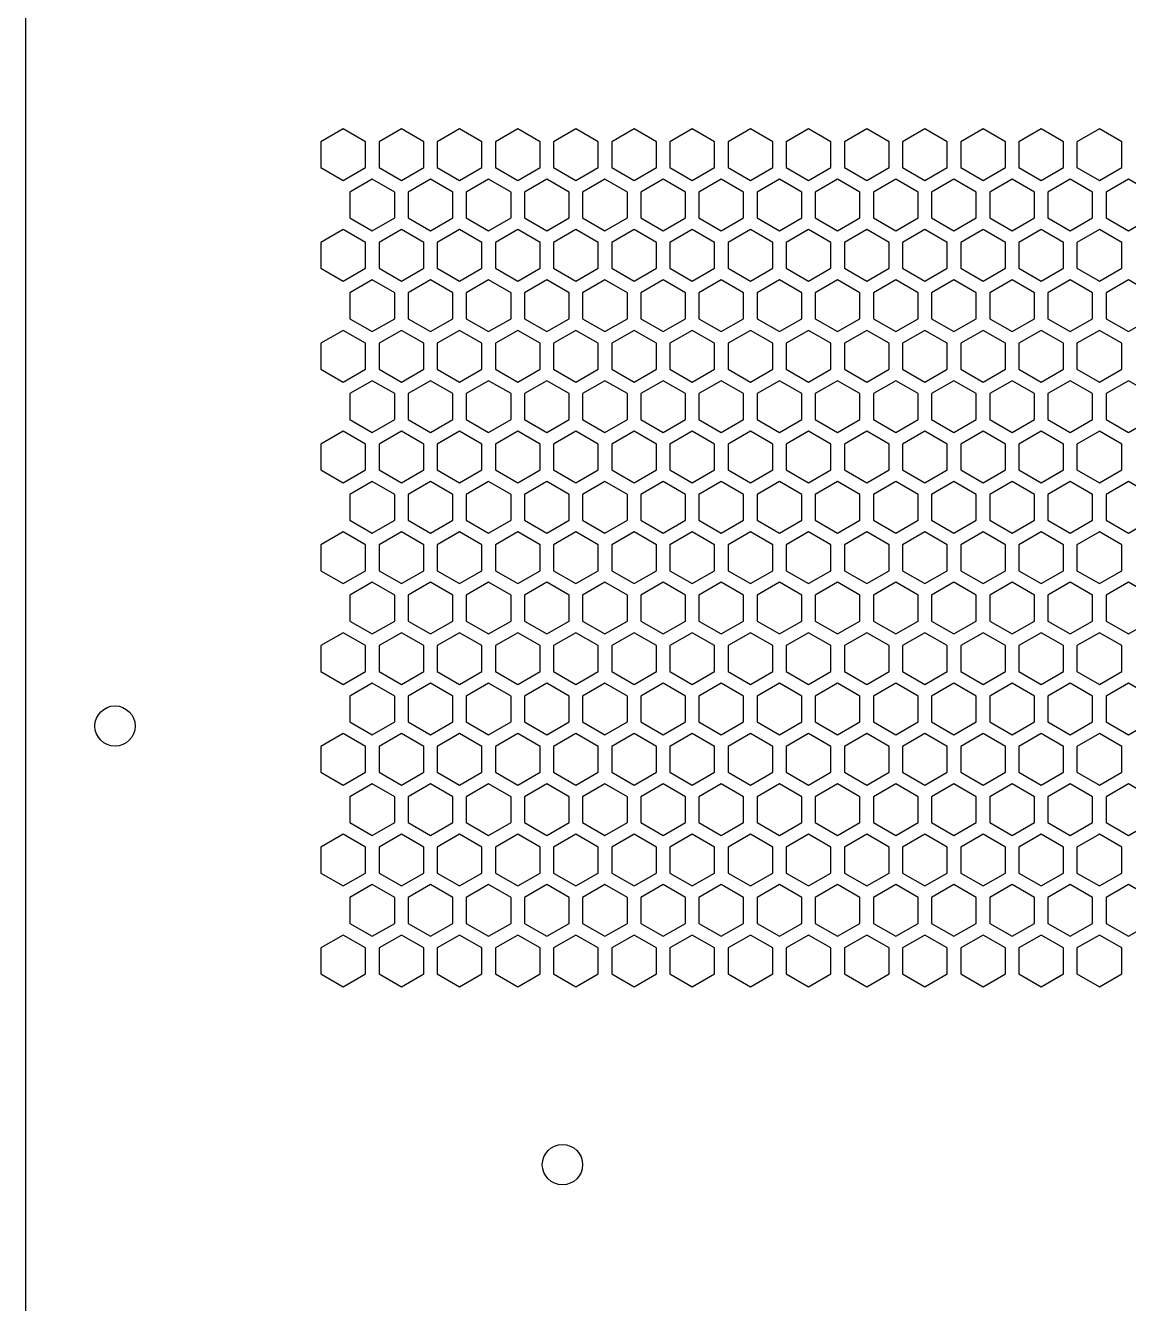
# Model space of a CAD drawing. Header units: millimetres. Extents: x 0 to 500, y 0 to 571.
# Drawn here: x 0 to 123.2, y 285.5 to 428.2 of the extents above; entities that cross this region are included whole.
import ezdxf

# ---------------------------------------------------------------- set-up
doc = ezdxf.new("R2010")
doc.units = ezdxf.units.MM
doc.layers.add('CUT', color=1, linetype='CONTINUOUS')

msp = doc.modelspace()

# ---------------------------------------------------------------- linework, layer by layer
at = {"layer": 'CUT'}
msp.add_line((0, 571), (0, 0), dxfattribs=at)
for points in [[(38, 415.2767), (35.5, 416.7201), (33, 415.2767), (33, 412.3899), (35.5, 410.9466), (38, 412.3899)], [(44.5, 415.2767), (42, 416.7201), (39.5, 415.2767), (39.5, 412.3899), (42, 410.9466), (44.5, 412.3899)], [(51, 415.2767), (48.5, 416.7201), (46, 415.2767), (46, 412.3899), (48.5, 410.9466), (51, 412.3899)], [(57.5, 415.2767), (55, 416.7201), (52.5, 415.2767), (52.5, 412.3899), (55, 410.9466), (57.5, 412.3899)], [(64, 415.2767), (61.5, 416.7201), (59, 415.2767), (59, 412.3899), (61.5, 410.9466), (64, 412.3899)], [(70.5, 415.2767), (68, 416.7201), (65.5, 415.2767), (65.5, 412.3899), (68, 410.9466), (70.5, 412.3899)], [(77, 415.2767), (74.5, 416.7201), (72, 415.2767), (72, 412.3899), (74.5, 410.9466), (77, 412.3899)], [(83.5, 415.2767), (81, 416.7201), (78.5, 415.2767), (78.5, 412.3899), (81, 410.9466), (83.5, 412.3899)], [(90, 415.2767), (87.5, 416.7201), (85, 415.2767), (85, 412.3899), (87.5, 410.9466), (90, 412.3899)], [(96.5, 415.2767), (94, 416.7201), (91.5, 415.2767), (91.5, 412.3899), (94, 410.9466), (96.5, 412.3899)], [(103, 415.2767), (100.5, 416.7201), (98, 415.2767), (98, 412.3899), (100.5, 410.9466), (103, 412.3899)], [(109.5, 415.2767), (107, 416.7201), (104.5, 415.2767), (104.5, 412.3899), (107, 410.9466), (109.5, 412.3899)], [(116, 415.2767), (113.5, 416.7201), (111, 415.2767), (111, 412.3899), (113.5, 410.9466), (116, 412.3899)], [(122.5, 415.2767), (120, 416.7201), (117.5, 415.2767), (117.5, 412.3899), (120, 410.9466), (122.5, 412.3899)], [(41.25, 409.6475), (38.75, 411.0909), (36.25, 409.6475), (36.25, 406.7608), (38.75, 405.3174), (41.25, 406.7608)], [(47.75, 409.6475), (45.25, 411.0909), (42.75, 409.6475), (42.75, 406.7608), (45.25, 405.3174), (47.75, 406.7608)], [(54.25, 409.6475), (51.75, 411.0909), (49.25, 409.6475), (49.25, 406.7608), (51.75, 405.3174), (54.25, 406.7608)], [(60.75, 409.6475), (58.25, 411.0909), (55.75, 409.6475), (55.75, 406.7608), (58.25, 405.3174), (60.75, 406.7608)], [(67.25, 409.6475), (64.75, 411.0909), (62.25, 409.6475), (62.25, 406.7608), (64.75, 405.3174), (67.25, 406.7608)], [(73.75, 409.6475), (71.25, 411.0909), (68.75, 409.6475), (68.75, 406.7608), (71.25, 405.3174), (73.75, 406.7608)], [(80.25, 409.6475), (77.75, 411.0909), (75.25, 409.6475), (75.25, 406.7608), (77.75, 405.3174), (80.25, 406.7608)], [(86.75, 409.6475), (84.25, 411.0909), (81.75, 409.6475), (81.75, 406.7608), (84.25, 405.3174), (86.75, 406.7608)], [(93.25, 409.6475), (90.75, 411.0909), (88.25, 409.6475), (88.25, 406.7608), (90.75, 405.3174), (93.25, 406.7608)], [(99.75, 409.6475), (97.25, 411.0909), (94.75, 409.6475), (94.75, 406.7608), (97.25, 405.3174), (99.75, 406.7608)], [(106.25, 409.6475), (103.75, 411.0909), (101.25, 409.6475), (101.25, 406.7608), (103.75, 405.3174), (106.25, 406.7608)], [(112.75, 409.6475), (110.25, 411.0909), (107.75, 409.6475), (107.75, 406.7608), (110.25, 405.3174), (112.75, 406.7608)], [(119.25, 409.6475), (116.75, 411.0909), (114.25, 409.6475), (114.25, 406.7608), (116.75, 405.3174), (119.25, 406.7608)], [(125.75, 409.6475), (123.25, 411.0909), (120.75, 409.6475), (120.75, 406.7608), (123.25, 405.3174), (125.75, 406.7608)], [(38, 404.0184), (35.5, 405.4617), (33, 404.0184), (33, 401.1316), (35.5, 399.6882), (38, 401.1316)], [(44.5, 404.0184), (42, 405.4617), (39.5, 404.0184), (39.5, 401.1316), (42, 399.6882), (44.5, 401.1316)], [(51, 404.0184), (48.5, 405.4617), (46, 404.0184), (46, 401.1316), (48.5, 399.6882), (51, 401.1316)], [(57.5, 404.0184), (55, 405.4617), (52.5, 404.0184), (52.5, 401.1316), (55, 399.6882), (57.5, 401.1316)], [(64, 404.0184), (61.5, 405.4617), (59, 404.0184), (59, 401.1316), (61.5, 399.6882), (64, 401.1316)], [(70.5, 404.0184), (68, 405.4617), (65.5, 404.0184), (65.5, 401.1316), (68, 399.6882), (70.5, 401.1316)], [(77, 404.0184), (74.5, 405.4617), (72, 404.0184), (72, 401.1316), (74.5, 399.6882), (77, 401.1316)], [(83.5, 404.0184), (81, 405.4617), (78.5, 404.0184), (78.5, 401.1316), (81, 399.6882), (83.5, 401.1316)], [(90, 404.0184), (87.5, 405.4617), (85, 404.0184), (85, 401.1316), (87.5, 399.6882), (90, 401.1316)], [(96.5, 404.0184), (94, 405.4617), (91.5, 404.0184), (91.5, 401.1316), (94, 399.6882), (96.5, 401.1316)], [(103, 404.0184), (100.5, 405.4617), (98, 404.0184), (98, 401.1316), (100.5, 399.6882), (103, 401.1316)], [(109.5, 404.0184), (107, 405.4617), (104.5, 404.0184), (104.5, 401.1316), (107, 399.6882), (109.5, 401.1316)], [(116, 404.0184), (113.5, 405.4617), (111, 404.0184), (111, 401.1316), (113.5, 399.6882), (116, 401.1316)], [(122.5, 404.0184), (120, 405.4617), (117.5, 404.0184), (117.5, 401.1316), (120, 399.6882), (122.5, 401.1316)], [(41.25, 398.3892), (38.75, 399.8326), (36.25, 398.3892), (36.25, 395.5024), (38.75, 394.0591), (41.25, 395.5024)], [(47.75, 398.3892), (45.25, 399.8326), (42.75, 398.3892), (42.75, 395.5024), (45.25, 394.0591), (47.75, 395.5024)], [(54.25, 398.3892), (51.75, 399.8326), (49.25, 398.3892), (49.25, 395.5024), (51.75, 394.0591), (54.25, 395.5024)], [(60.75, 398.3892), (58.25, 399.8326), (55.75, 398.3892), (55.75, 395.5024), (58.25, 394.0591), (60.75, 395.5024)], [(67.25, 398.3892), (64.75, 399.8326), (62.25, 398.3892), (62.25, 395.5024), (64.75, 394.0591), (67.25, 395.5024)], [(73.75, 398.3892), (71.25, 399.8326), (68.75, 398.3892), (68.75, 395.5024), (71.25, 394.0591), (73.75, 395.5024)], [(80.25, 398.3892), (77.75, 399.8326), (75.25, 398.3892), (75.25, 395.5024), (77.75, 394.0591), (80.25, 395.5024)], [(86.75, 398.3892), (84.25, 399.8326), (81.75, 398.3892), (81.75, 395.5024), (84.25, 394.0591), (86.75, 395.5024)], [(93.25, 398.3892), (90.75, 399.8326), (88.25, 398.3892), (88.25, 395.5024), (90.75, 394.0591), (93.25, 395.5024)], [(99.75, 398.3892), (97.25, 399.8326), (94.75, 398.3892), (94.75, 395.5024), (97.25, 394.0591), (99.75, 395.5024)], [(106.25, 398.3892), (103.75, 399.8326), (101.25, 398.3892), (101.25, 395.5024), (103.75, 394.0591), (106.25, 395.5024)], [(112.75, 398.3892), (110.25, 399.8326), (107.75, 398.3892), (107.75, 395.5024), (110.25, 394.0591), (112.75, 395.5024)], [(119.25, 398.3892), (116.75, 399.8326), (114.25, 398.3892), (114.25, 395.5024), (116.75, 394.0591), (119.25, 395.5024)], [(125.75, 398.3892), (123.25, 399.8326), (120.75, 398.3892), (120.75, 395.5024), (123.25, 394.0591), (125.75, 395.5024)], [(38, 392.76), (35.5, 394.2034), (33, 392.76), (33, 389.8733), (35.5, 388.4299), (38, 389.8733)], [(44.5, 392.76), (42, 394.2034), (39.5, 392.76), (39.5, 389.8733), (42, 388.4299), (44.5, 389.8733)], [(51, 392.76), (48.5, 394.2034), (46, 392.76), (46, 389.8733), (48.5, 388.4299), (51, 389.8733)], [(57.5, 392.76), (55, 394.2034), (52.5, 392.76), (52.5, 389.8733), (55, 388.4299), (57.5, 389.8733)], [(64, 392.76), (61.5, 394.2034), (59, 392.76), (59, 389.8733), (61.5, 388.4299), (64, 389.8733)], [(70.5, 392.76), (68, 394.2034), (65.5, 392.76), (65.5, 389.8733), (68, 388.4299), (70.5, 389.8733)], [(77, 392.76), (74.5, 394.2034), (72, 392.76), (72, 389.8733), (74.5, 388.4299), (77, 389.8733)], [(83.5, 392.76), (81, 394.2034), (78.5, 392.76), (78.5, 389.8733), (81, 388.4299), (83.5, 389.8733)], [(90, 392.76), (87.5, 394.2034), (85, 392.76), (85, 389.8733), (87.5, 388.4299), (90, 389.8733)], [(96.5, 392.76), (94, 394.2034), (91.5, 392.76), (91.5, 389.8733), (94, 388.4299), (96.5, 389.8733)], [(103, 392.76), (100.5, 394.2034), (98, 392.76), (98, 389.8733), (100.5, 388.4299), (103, 389.8733)], [(109.5, 392.76), (107, 394.2034), (104.5, 392.76), (104.5, 389.8733), (107, 388.4299), (109.5, 389.8733)], [(116, 392.76), (113.5, 394.2034), (111, 392.76), (111, 389.8733), (113.5, 388.4299), (116, 389.8733)], [(122.5, 392.76), (120, 394.2034), (117.5, 392.76), (117.5, 389.8733), (120, 388.4299), (122.5, 389.8733)], [(41.25, 387.1309), (38.75, 388.5742), (36.25, 387.1309), (36.25, 384.2441), (38.75, 382.8007), (41.25, 384.2441)], [(47.75, 387.1309), (45.25, 388.5742), (42.75, 387.1309), (42.75, 384.2441), (45.25, 382.8007), (47.75, 384.2441)], [(54.25, 387.1309), (51.75, 388.5742), (49.25, 387.1309), (49.25, 384.2441), (51.75, 382.8007), (54.25, 384.2441)], [(60.75, 387.1309), (58.25, 388.5742), (55.75, 387.1309), (55.75, 384.2441), (58.25, 382.8007), (60.75, 384.2441)], [(67.25, 387.1309), (64.75, 388.5742), (62.25, 387.1309), (62.25, 384.2441), (64.75, 382.8007), (67.25, 384.2441)], [(73.75, 387.1309), (71.25, 388.5742), (68.75, 387.1309), (68.75, 384.2441), (71.25, 382.8007), (73.75, 384.2441)], [(80.25, 387.1309), (77.75, 388.5742), (75.25, 387.1309), (75.25, 384.2441), (77.75, 382.8007), (80.25, 384.2441)], [(86.75, 387.1309), (84.25, 388.5742), (81.75, 387.1309), (81.75, 384.2441), (84.25, 382.8007), (86.75, 384.2441)], [(93.25, 387.1309), (90.75, 388.5742), (88.25, 387.1309), (88.25, 384.2441), (90.75, 382.8007), (93.25, 384.2441)], [(99.75, 387.1309), (97.25, 388.5742), (94.75, 387.1309), (94.75, 384.2441), (97.25, 382.8007), (99.75, 384.2441)], [(106.25, 387.1309), (103.75, 388.5742), (101.25, 387.1309), (101.25, 384.2441), (103.75, 382.8007), (106.25, 384.2441)], [(112.75, 387.1309), (110.25, 388.5742), (107.75, 387.1309), (107.75, 384.2441), (110.25, 382.8007), (112.75, 384.2441)], [(119.25, 387.1309), (116.75, 388.5742), (114.25, 387.1309), (114.25, 384.2441), (116.75, 382.8007), (119.25, 384.2441)], [(125.75, 387.1309), (123.25, 388.5742), (120.75, 387.1309), (120.75, 384.2441), (123.25, 382.8007), (125.75, 384.2441)], [(38, 381.5017), (35.5, 382.9451), (33, 381.5017), (33, 378.615), (35.5, 377.1716), (38, 378.615)], [(44.5, 381.5017), (42, 382.9451), (39.5, 381.5017), (39.5, 378.615), (42, 377.1716), (44.5, 378.615)], [(51, 381.5017), (48.5, 382.9451), (46, 381.5017), (46, 378.615), (48.5, 377.1716), (51, 378.615)], [(57.5, 381.5017), (55, 382.9451), (52.5, 381.5017), (52.5, 378.615), (55, 377.1716), (57.5, 378.615)], [(64, 381.5017), (61.5, 382.9451), (59, 381.5017), (59, 378.615), (61.5, 377.1716), (64, 378.615)], [(70.5, 381.5017), (68, 382.9451), (65.5, 381.5017), (65.5, 378.615), (68, 377.1716), (70.5, 378.615)], [(77, 381.5017), (74.5, 382.9451), (72, 381.5017), (72, 378.615), (74.5, 377.1716), (77, 378.615)], [(83.5, 381.5017), (81, 382.9451), (78.5, 381.5017), (78.5, 378.615), (81, 377.1716), (83.5, 378.615)], [(90, 381.5017), (87.5, 382.9451), (85, 381.5017), (85, 378.615), (87.5, 377.1716), (90, 378.615)], [(96.5, 381.5017), (94, 382.9451), (91.5, 381.5017), (91.5, 378.615), (94, 377.1716), (96.5, 378.615)], [(103, 381.5017), (100.5, 382.9451), (98, 381.5017), (98, 378.615), (100.5, 377.1716), (103, 378.615)], [(109.5, 381.5017), (107, 382.9451), (104.5, 381.5017), (104.5, 378.615), (107, 377.1716), (109.5, 378.615)], [(116, 381.5017), (113.5, 382.9451), (111, 381.5017), (111, 378.615), (113.5, 377.1716), (116, 378.615)], [(122.5, 381.5017), (120, 382.9451), (117.5, 381.5017), (117.5, 378.615), (120, 377.1716), (122.5, 378.615)], [(41.25, 375.8725), (38.75, 377.3159), (36.25, 375.8725), (36.25, 372.9858), (38.75, 371.5424), (41.25, 372.9858)], [(47.75, 375.8725), (45.25, 377.3159), (42.75, 375.8725), (42.75, 372.9858), (45.25, 371.5424), (47.75, 372.9858)], [(54.25, 375.8725), (51.75, 377.3159), (49.25, 375.8725), (49.25, 372.9858), (51.75, 371.5424), (54.25, 372.9858)], [(60.75, 375.8725), (58.25, 377.3159), (55.75, 375.8725), (55.75, 372.9858), (58.25, 371.5424), (60.75, 372.9858)], [(67.25, 375.8725), (64.75, 377.3159), (62.25, 375.8725), (62.25, 372.9858), (64.75, 371.5424), (67.25, 372.9858)], [(73.75, 375.8725), (71.25, 377.3159), (68.75, 375.8725), (68.75, 372.9858), (71.25, 371.5424), (73.75, 372.9858)], [(80.25, 375.8725), (77.75, 377.3159), (75.25, 375.8725), (75.25, 372.9858), (77.75, 371.5424), (80.25, 372.9858)], [(86.75, 375.8725), (84.25, 377.3159), (81.75, 375.8725), (81.75, 372.9858), (84.25, 371.5424), (86.75, 372.9858)], [(93.25, 375.8725), (90.75, 377.3159), (88.25, 375.8725), (88.25, 372.9858), (90.75, 371.5424), (93.25, 372.9858)], [(99.75, 375.8725), (97.25, 377.3159), (94.75, 375.8725), (94.75, 372.9858), (97.25, 371.5424), (99.75, 372.9858)], [(106.25, 375.8725), (103.75, 377.3159), (101.25, 375.8725), (101.25, 372.9858), (103.75, 371.5424), (106.25, 372.9858)], [(112.75, 375.8725), (110.25, 377.3159), (107.75, 375.8725), (107.75, 372.9858), (110.25, 371.5424), (112.75, 372.9858)], [(119.25, 375.8725), (116.75, 377.3159), (114.25, 375.8725), (114.25, 372.9858), (116.75, 371.5424), (119.25, 372.9858)], [(125.75, 375.8725), (123.25, 377.3159), (120.75, 375.8725), (120.75, 372.9858), (123.25, 371.5424), (125.75, 372.9858)], [(38, 370.2434), (35.5, 371.6868), (33, 370.2434), (33, 367.3566), (35.5, 365.9132), (38, 367.3566)], [(44.5, 370.2434), (42, 371.6868), (39.5, 370.2434), (39.5, 367.3566), (42, 365.9132), (44.5, 367.3566)], [(51, 370.2434), (48.5, 371.6868), (46, 370.2434), (46, 367.3566), (48.5, 365.9132), (51, 367.3566)], [(57.5, 370.2434), (55, 371.6868), (52.5, 370.2434), (52.5, 367.3566), (55, 365.9132), (57.5, 367.3566)], [(64, 370.2434), (61.5, 371.6868), (59, 370.2434), (59, 367.3566), (61.5, 365.9132), (64, 367.3566)], [(70.5, 370.2434), (68, 371.6868), (65.5, 370.2434), (65.5, 367.3566), (68, 365.9132), (70.5, 367.3566)], [(77, 370.2434), (74.5, 371.6868), (72, 370.2434), (72, 367.3566), (74.5, 365.9132), (77, 367.3566)], [(83.5, 370.2434), (81, 371.6868), (78.5, 370.2434), (78.5, 367.3566), (81, 365.9132), (83.5, 367.3566)], [(90, 370.2434), (87.5, 371.6868), (85, 370.2434), (85, 367.3566), (87.5, 365.9132), (90, 367.3566)], [(96.5, 370.2434), (94, 371.6868), (91.5, 370.2434), (91.5, 367.3566), (94, 365.9132), (96.5, 367.3566)], [(103, 370.2434), (100.5, 371.6868), (98, 370.2434), (98, 367.3566), (100.5, 365.9132), (103, 367.3566)], [(109.5, 370.2434), (107, 371.6868), (104.5, 370.2434), (104.5, 367.3566), (107, 365.9132), (109.5, 367.3566)], [(116, 370.2434), (113.5, 371.6868), (111, 370.2434), (111, 367.3566), (113.5, 365.9132), (116, 367.3566)], [(122.5, 370.2434), (120, 371.6868), (117.5, 370.2434), (117.5, 367.3566), (120, 365.9132), (122.5, 367.3566)], [(41.25, 364.6142), (38.75, 366.0576), (36.25, 364.6142), (36.25, 361.7275), (38.75, 360.2841), (41.25, 361.7275)], [(47.75, 364.6142), (45.25, 366.0576), (42.75, 364.6142), (42.75, 361.7275), (45.25, 360.2841), (47.75, 361.7275)], [(54.25, 364.6142), (51.75, 366.0576), (49.25, 364.6142), (49.25, 361.7275), (51.75, 360.2841), (54.25, 361.7275)], [(60.75, 364.6142), (58.25, 366.0576), (55.75, 364.6142), (55.75, 361.7275), (58.25, 360.2841), (60.75, 361.7275)], [(67.25, 364.6142), (64.75, 366.0576), (62.25, 364.6142), (62.25, 361.7275), (64.75, 360.2841), (67.25, 361.7275)], [(73.75, 364.6142), (71.25, 366.0576), (68.75, 364.6142), (68.75, 361.7275), (71.25, 360.2841), (73.75, 361.7275)], [(80.25, 364.6142), (77.75, 366.0576), (75.25, 364.6142), (75.25, 361.7275), (77.75, 360.2841), (80.25, 361.7275)], [(86.75, 364.6142), (84.25, 366.0576), (81.75, 364.6142), (81.75, 361.7275), (84.25, 360.2841), (86.75, 361.7275)], [(93.25, 364.6142), (90.75, 366.0576), (88.25, 364.6142), (88.25, 361.7275), (90.75, 360.2841), (93.25, 361.7275)], [(99.75, 364.6142), (97.25, 366.0576), (94.75, 364.6142), (94.75, 361.7275), (97.25, 360.2841), (99.75, 361.7275)], [(106.25, 364.6142), (103.75, 366.0576), (101.25, 364.6142), (101.25, 361.7275), (103.75, 360.2841), (106.25, 361.7275)], [(112.75, 364.6142), (110.25, 366.0576), (107.75, 364.6142), (107.75, 361.7275), (110.25, 360.2841), (112.75, 361.7275)], [(119.25, 364.6142), (116.75, 366.0576), (114.25, 364.6142), (114.25, 361.7275), (116.75, 360.2841), (119.25, 361.7275)], [(125.75, 364.6142), (123.25, 366.0576), (120.75, 364.6142), (120.75, 361.7275), (123.25, 360.2841), (125.75, 361.7275)], [(38, 358.985), (35.5, 360.4284), (33, 358.985), (33, 356.0983), (35.5, 354.6549), (38, 356.0983)], [(44.5, 358.985), (42, 360.4284), (39.5, 358.985), (39.5, 356.0983), (42, 354.6549), (44.5, 356.0983)], [(51, 358.985), (48.5, 360.4284), (46, 358.985), (46, 356.0983), (48.5, 354.6549), (51, 356.0983)], [(57.5, 358.985), (55, 360.4284), (52.5, 358.985), (52.5, 356.0983), (55, 354.6549), (57.5, 356.0983)], [(64, 358.985), (61.5, 360.4284), (59, 358.985), (59, 356.0983), (61.5, 354.6549), (64, 356.0983)], [(70.5, 358.985), (68, 360.4284), (65.5, 358.985), (65.5, 356.0983), (68, 354.6549), (70.5, 356.0983)], [(77, 358.985), (74.5, 360.4284), (72, 358.985), (72, 356.0983), (74.5, 354.6549), (77, 356.0983)], [(83.5, 358.985), (81, 360.4284), (78.5, 358.985), (78.5, 356.0983), (81, 354.6549), (83.5, 356.0983)], [(90, 358.985), (87.5, 360.4284), (85, 358.985), (85, 356.0983), (87.5, 354.6549), (90, 356.0983)], [(96.5, 358.985), (94, 360.4284), (91.5, 358.985), (91.5, 356.0983), (94, 354.6549), (96.5, 356.0983)], [(103, 358.985), (100.5, 360.4284), (98, 358.985), (98, 356.0983), (100.5, 354.6549), (103, 356.0983)], [(109.5, 358.985), (107, 360.4284), (104.5, 358.985), (104.5, 356.0983), (107, 354.6549), (109.5, 356.0983)], [(116, 358.985), (113.5, 360.4284), (111, 358.985), (111, 356.0983), (113.5, 354.6549), (116, 356.0983)], [(122.5, 358.985), (120, 360.4284), (117.5, 358.985), (117.5, 356.0983), (120, 354.6549), (122.5, 356.0983)], [(41.25, 353.3559), (38.75, 354.7993), (36.25, 353.3559), (36.25, 350.4691), (38.75, 349.0258), (41.25, 350.4691)], [(47.75, 353.3559), (45.25, 354.7993), (42.75, 353.3559), (42.75, 350.4691), (45.25, 349.0258), (47.75, 350.4691)], [(54.25, 353.3559), (51.75, 354.7993), (49.25, 353.3559), (49.25, 350.4691), (51.75, 349.0258), (54.25, 350.4691)], [(60.75, 353.3559), (58.25, 354.7993), (55.75, 353.3559), (55.75, 350.4691), (58.25, 349.0258), (60.75, 350.4691)], [(67.25, 353.3559), (64.75, 354.7993), (62.25, 353.3559), (62.25, 350.4691), (64.75, 349.0258), (67.25, 350.4691)], [(73.75, 353.3559), (71.25, 354.7993), (68.75, 353.3559), (68.75, 350.4691), (71.25, 349.0258), (73.75, 350.4691)], [(80.25, 353.3559), (77.75, 354.7993), (75.25, 353.3559), (75.25, 350.4691), (77.75, 349.0258), (80.25, 350.4691)], [(86.75, 353.3559), (84.25, 354.7993), (81.75, 353.3559), (81.75, 350.4691), (84.25, 349.0258), (86.75, 350.4691)], [(93.25, 353.3559), (90.75, 354.7993), (88.25, 353.3559), (88.25, 350.4691), (90.75, 349.0258), (93.25, 350.4691)], [(99.75, 353.3559), (97.25, 354.7993), (94.75, 353.3559), (94.75, 350.4691), (97.25, 349.0258), (99.75, 350.4691)], [(106.25, 353.3559), (103.75, 354.7993), (101.25, 353.3559), (101.25, 350.4691), (103.75, 349.0258), (106.25, 350.4691)], [(112.75, 353.3559), (110.25, 354.7993), (107.75, 353.3559), (107.75, 350.4691), (110.25, 349.0258), (112.75, 350.4691)], [(119.25, 353.3559), (116.75, 354.7993), (114.25, 353.3559), (114.25, 350.4691), (116.75, 349.0258), (119.25, 350.4691)], [(125.75, 353.3559), (123.25, 354.7993), (120.75, 353.3559), (120.75, 350.4691), (123.25, 349.0258), (125.75, 350.4691)], [(38, 347.7267), (35.5, 349.1701), (33, 347.7267), (33, 344.84), (35.5, 343.3966), (38, 344.84)], [(44.5, 347.7267), (42, 349.1701), (39.5, 347.7267), (39.5, 344.84), (42, 343.3966), (44.5, 344.84)], [(51, 347.7267), (48.5, 349.1701), (46, 347.7267), (46, 344.84), (48.5, 343.3966), (51, 344.84)], [(57.5, 347.7267), (55, 349.1701), (52.5, 347.7267), (52.5, 344.84), (55, 343.3966), (57.5, 344.84)], [(64, 347.7267), (61.5, 349.1701), (59, 347.7267), (59, 344.84), (61.5, 343.3966), (64, 344.84)], [(70.5, 347.7267), (68, 349.1701), (65.5, 347.7267), (65.5, 344.84), (68, 343.3966), (70.5, 344.84)], [(77, 347.7267), (74.5, 349.1701), (72, 347.7267), (72, 344.84), (74.5, 343.3966), (77, 344.84)], [(83.5, 347.7267), (81, 349.1701), (78.5, 347.7267), (78.5, 344.84), (81, 343.3966), (83.5, 344.84)], [(90, 347.7267), (87.5, 349.1701), (85, 347.7267), (85, 344.84), (87.5, 343.3966), (90, 344.84)], [(96.5, 347.7267), (94, 349.1701), (91.5, 347.7267), (91.5, 344.84), (94, 343.3966), (96.5, 344.84)], [(103, 347.7267), (100.5, 349.1701), (98, 347.7267), (98, 344.84), (100.5, 343.3966), (103, 344.84)], [(109.5, 347.7267), (107, 349.1701), (104.5, 347.7267), (104.5, 344.84), (107, 343.3966), (109.5, 344.84)], [(116, 347.7267), (113.5, 349.1701), (111, 347.7267), (111, 344.84), (113.5, 343.3966), (116, 344.84)], [(122.5, 347.7267), (120, 349.1701), (117.5, 347.7267), (117.5, 344.84), (120, 343.3966), (122.5, 344.84)], [(41.25, 342.0976), (38.75, 343.5409), (36.25, 342.0976), (36.25, 339.2108), (38.75, 337.7674), (41.25, 339.2108)], [(47.75, 342.0976), (45.25, 343.5409), (42.75, 342.0976), (42.75, 339.2108), (45.25, 337.7674), (47.75, 339.2108)], [(54.25, 342.0976), (51.75, 343.5409), (49.25, 342.0976), (49.25, 339.2108), (51.75, 337.7674), (54.25, 339.2108)], [(60.75, 342.0976), (58.25, 343.5409), (55.75, 342.0976), (55.75, 339.2108), (58.25, 337.7674), (60.75, 339.2108)], [(67.25, 342.0976), (64.75, 343.5409), (62.25, 342.0976), (62.25, 339.2108), (64.75, 337.7674), (67.25, 339.2108)], [(73.75, 342.0976), (71.25, 343.5409), (68.75, 342.0976), (68.75, 339.2108), (71.25, 337.7674), (73.75, 339.2108)], [(80.25, 342.0976), (77.75, 343.5409), (75.25, 342.0976), (75.25, 339.2108), (77.75, 337.7674), (80.25, 339.2108)], [(86.75, 342.0976), (84.25, 343.5409), (81.75, 342.0976), (81.75, 339.2108), (84.25, 337.7674), (86.75, 339.2108)], [(93.25, 342.0976), (90.75, 343.5409), (88.25, 342.0976), (88.25, 339.2108), (90.75, 337.7674), (93.25, 339.2108)], [(99.75, 342.0976), (97.25, 343.5409), (94.75, 342.0976), (94.75, 339.2108), (97.25, 337.7674), (99.75, 339.2108)], [(106.25, 342.0976), (103.75, 343.5409), (101.25, 342.0976), (101.25, 339.2108), (103.75, 337.7674), (106.25, 339.2108)], [(112.75, 342.0976), (110.25, 343.5409), (107.75, 342.0976), (107.75, 339.2108), (110.25, 337.7674), (112.75, 339.2108)], [(119.25, 342.0976), (116.75, 343.5409), (114.25, 342.0976), (114.25, 339.2108), (116.75, 337.7674), (119.25, 339.2108)], [(125.75, 342.0976), (123.25, 343.5409), (120.75, 342.0976), (120.75, 339.2108), (123.25, 337.7674), (125.75, 339.2108)], [(38, 336.4684), (35.5, 337.9118), (33, 336.4684), (33, 333.5816), (35.5, 332.1383), (38, 333.5816)], [(44.5, 336.4684), (42, 337.9118), (39.5, 336.4684), (39.5, 333.5816), (42, 332.1383), (44.5, 333.5816)], [(51, 336.4684), (48.5, 337.9118), (46, 336.4684), (46, 333.5816), (48.5, 332.1383), (51, 333.5816)], [(57.5, 336.4684), (55, 337.9118), (52.5, 336.4684), (52.5, 333.5816), (55, 332.1383), (57.5, 333.5816)], [(64, 336.4684), (61.5, 337.9118), (59, 336.4684), (59, 333.5816), (61.5, 332.1383), (64, 333.5816)], [(70.5, 336.4684), (68, 337.9118), (65.5, 336.4684), (65.5, 333.5816), (68, 332.1383), (70.5, 333.5816)], [(77, 336.4684), (74.5, 337.9118), (72, 336.4684), (72, 333.5816), (74.5, 332.1383), (77, 333.5816)], [(83.5, 336.4684), (81, 337.9118), (78.5, 336.4684), (78.5, 333.5816), (81, 332.1383), (83.5, 333.5816)], [(90, 336.4684), (87.5, 337.9118), (85, 336.4684), (85, 333.5816), (87.5, 332.1383), (90, 333.5816)], [(96.5, 336.4684), (94, 337.9118), (91.5, 336.4684), (91.5, 333.5816), (94, 332.1383), (96.5, 333.5816)], [(103, 336.4684), (100.5, 337.9118), (98, 336.4684), (98, 333.5816), (100.5, 332.1383), (103, 333.5816)], [(109.5, 336.4684), (107, 337.9118), (104.5, 336.4684), (104.5, 333.5816), (107, 332.1383), (109.5, 333.5816)], [(116, 336.4684), (113.5, 337.9118), (111, 336.4684), (111, 333.5816), (113.5, 332.1383), (116, 333.5816)], [(122.5, 336.4684), (120, 337.9118), (117.5, 336.4684), (117.5, 333.5816), (120, 332.1383), (122.5, 333.5816)], [(41.25, 330.8392), (38.75, 332.2826), (36.25, 330.8392), (36.25, 327.9525), (38.75, 326.5091), (41.25, 327.9525)], [(47.75, 330.8392), (45.25, 332.2826), (42.75, 330.8392), (42.75, 327.9525), (45.25, 326.5091), (47.75, 327.9525)], [(54.25, 330.8392), (51.75, 332.2826), (49.25, 330.8392), (49.25, 327.9525), (51.75, 326.5091), (54.25, 327.9525)], [(60.75, 330.8392), (58.25, 332.2826), (55.75, 330.8392), (55.75, 327.9525), (58.25, 326.5091), (60.75, 327.9525)], [(67.25, 330.8392), (64.75, 332.2826), (62.25, 330.8392), (62.25, 327.9525), (64.75, 326.5091), (67.25, 327.9525)], [(73.75, 330.8392), (71.25, 332.2826), (68.75, 330.8392), (68.75, 327.9525), (71.25, 326.5091), (73.75, 327.9525)], [(80.25, 330.8392), (77.75, 332.2826), (75.25, 330.8392), (75.25, 327.9525), (77.75, 326.5091), (80.25, 327.9525)], [(86.75, 330.8392), (84.25, 332.2826), (81.75, 330.8392), (81.75, 327.9525), (84.25, 326.5091), (86.75, 327.9525)], [(93.25, 330.8392), (90.75, 332.2826), (88.25, 330.8392), (88.25, 327.9525), (90.75, 326.5091), (93.25, 327.9525)], [(99.75, 330.8392), (97.25, 332.2826), (94.75, 330.8392), (94.75, 327.9525), (97.25, 326.5091), (99.75, 327.9525)], [(106.25, 330.8392), (103.75, 332.2826), (101.25, 330.8392), (101.25, 327.9525), (103.75, 326.5091), (106.25, 327.9525)], [(112.75, 330.8392), (110.25, 332.2826), (107.75, 330.8392), (107.75, 327.9525), (110.25, 326.5091), (112.75, 327.9525)], [(119.25, 330.8392), (116.75, 332.2826), (114.25, 330.8392), (114.25, 327.9525), (116.75, 326.5091), (119.25, 327.9525)], [(125.75, 330.8392), (123.25, 332.2826), (120.75, 330.8392), (120.75, 327.9525), (123.25, 326.5091), (125.75, 327.9525)], [(38, 325.2101), (35.5, 326.6534), (33, 325.2101), (33, 322.3233), (35.5, 320.8799), (38, 322.3233)], [(44.5, 325.2101), (42, 326.6534), (39.5, 325.2101), (39.5, 322.3233), (42, 320.8799), (44.5, 322.3233)], [(51, 325.2101), (48.5, 326.6534), (46, 325.2101), (46, 322.3233), (48.5, 320.8799), (51, 322.3233)], [(57.5, 325.2101), (55, 326.6534), (52.5, 325.2101), (52.5, 322.3233), (55, 320.8799), (57.5, 322.3233)], [(64, 325.2101), (61.5, 326.6534), (59, 325.2101), (59, 322.3233), (61.5, 320.8799), (64, 322.3233)], [(70.5, 325.2101), (68, 326.6534), (65.5, 325.2101), (65.5, 322.3233), (68, 320.8799), (70.5, 322.3233)], [(77, 325.2101), (74.5, 326.6534), (72, 325.2101), (72, 322.3233), (74.5, 320.8799), (77, 322.3233)], [(83.5, 325.2101), (81, 326.6534), (78.5, 325.2101), (78.5, 322.3233), (81, 320.8799), (83.5, 322.3233)], [(90, 325.2101), (87.5, 326.6534), (85, 325.2101), (85, 322.3233), (87.5, 320.8799), (90, 322.3233)], [(96.5, 325.2101), (94, 326.6534), (91.5, 325.2101), (91.5, 322.3233), (94, 320.8799), (96.5, 322.3233)], [(103, 325.2101), (100.5, 326.6534), (98, 325.2101), (98, 322.3233), (100.5, 320.8799), (103, 322.3233)], [(109.5, 325.2101), (107, 326.6534), (104.5, 325.2101), (104.5, 322.3233), (107, 320.8799), (109.5, 322.3233)], [(116, 325.2101), (113.5, 326.6534), (111, 325.2101), (111, 322.3233), (113.5, 320.8799), (116, 322.3233)], [(122.5, 325.2101), (120, 326.6534), (117.5, 325.2101), (117.5, 322.3233), (120, 320.8799), (122.5, 322.3233)]]:
    msp.add_lwpolyline(points, close=True, dxfattribs=at)
for centre in [(10, 350), (60, 301)]:
    msp.add_circle(centre, 2.25, dxfattribs=at)

doc.saveas('drawing.dxf')
